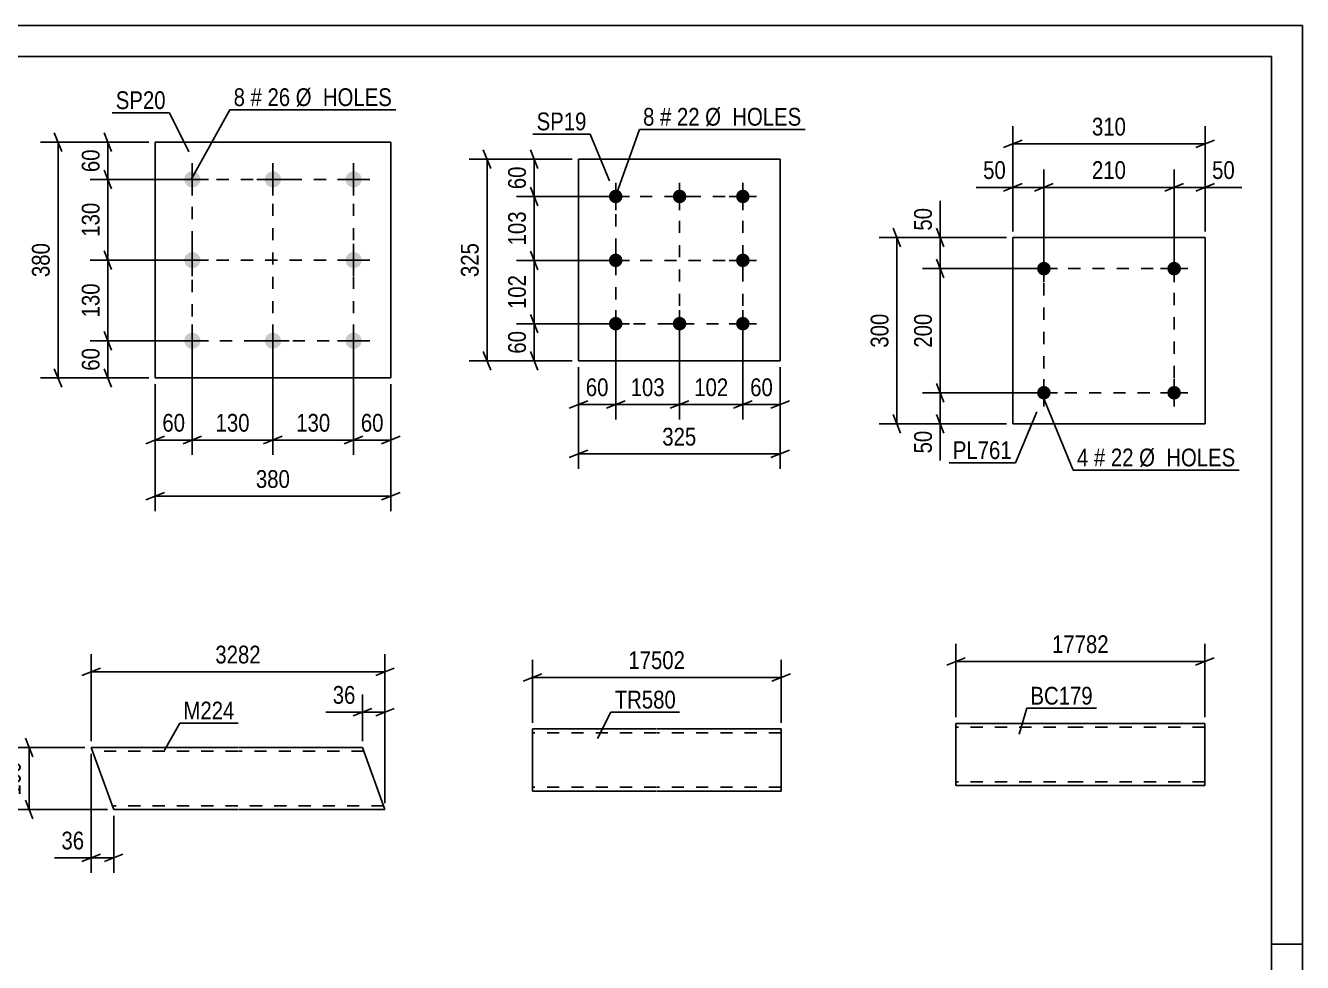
# Model space of a CAD drawing. Header units: millimetres. Extents: x 0 to 420, y 0 to 297.
# Drawn here: x 214.1 to 420, y 146 to 297 of the extents above; entities that cross this region are included whole.
import ezdxf

# ---------------------------------------------------------------- set-up
doc = ezdxf.new("R2010")
doc.units = ezdxf.units.MM
doc.linetypes.add('DXK_LINE_DOT2', pattern=[3.9198, 1.9599, -1.9599])
doc.styles.add('Arial Narrow', font='ARIALN.TTF', dxfattribs={"height": 0.2})

# ---------------------------------------------------------------- blocks, each defined once
blk = doc.blocks.new('Unknown-122572411-1115')
at = {"color": 5, "linetype": 'Continuous'}
for p, q in [((420, 297), (0, 297)), ((420, 0), (420, 297)), ((415, 292), (5, 292)), ((415, 5), (415, 292)), ((420, 149), (415, 149))]:
    blk.add_line(p, q, dxfattribs=at)
blk = doc.blocks.new('Part-122572411-1528 - 1512')
at = {"color": 2, "linetype": 'Continuous'}
for p, q in [((248.34, 180.67), (224.7, 180.67)), ((228.3, 170.76), (224.7, 180.67)), ((268.44, 180.67), (248.44, 180.67)), ((268.44, 180.67), (272.08, 170.67)), ((228.34, 170.67), (228.3, 170.76)), ((248.34, 170.67), (228.34, 170.67)), ((272.08, 170.67), (248.44, 170.67))]:
    blk.add_line(p, q, dxfattribs=at)
at = {"color": 7, "linetype": 'DXK_LINE_DOT2'}
for p, q in [((248.34, 180.07), (224.92, 180.07)), ((268.66, 180.07), (248.44, 180.07)), ((228.12, 171.27), (228.1, 171.31)), ((248.34, 171.27), (228.12, 171.27)), ((271.86, 171.27), (248.44, 171.27)), ((271.86, 171.27), (271.84, 171.31))]:
    blk.add_line(p, q, dxfattribs=at)
blk = doc.blocks.new('Part-122572411-1619 - 1603')
at = {"color": 2, "linetype": 'Continuous'}
for p, q in [((295.85, 173.74), (295.85, 183.65)), ((295.85, 183.65), (315.85, 183.65)), ((315.95, 183.65), (335.95, 183.65)), ((335.95, 183.65), (335.95, 173.65)), ((295.85, 173.74), (295.85, 173.65)), ((295.85, 173.65), (315.85, 173.65)), ((315.95, 173.65), (335.95, 173.65))]:
    blk.add_line(p, q, dxfattribs=at)
at = {"color": 7, "linetype": 'DXK_LINE_DOT2'}
for p, q in [((315.85, 183.05), (295.85, 183.05)), ((335.95, 183.05), (315.95, 183.05)), ((295.85, 174.25), (295.85, 174.29)), ((315.85, 174.25), (295.85, 174.25)), ((335.95, 174.25), (315.95, 174.25)), ((335.95, 174.25), (335.95, 174.29))]:
    blk.add_line(p, q, dxfattribs=at)
blk = doc.blocks.new('Part-122572411-1658 - 1642')
at = {"color": 2, "linetype": 'Continuous'}
for p, q in [((303.28, 275.46), (303.28, 242.96)), ((303.28, 275.46), (335.78, 275.46)), ((335.78, 275.46), (335.78, 242.96)), ((303.28, 242.96), (335.78, 242.96))]:
    blk.add_line(p, q, dxfattribs=at)
blk = doc.blocks.new('Bolt-122572411-1691 - 1642')
at = {"linetype": 'Continuous'}
for points in [[(309.28, 270.56, -1), (309.28, 268.36, -1)], [(319.58, 270.56, -1), (319.58, 268.36, -1)], [(329.78, 270.56, -1), (329.78, 268.36, -1)], [(309.28, 260.26, -1), (309.28, 258.06, -1)], [(329.78, 260.26, -1), (329.78, 258.06, -1)], [(309.28, 250.06, -1), (309.28, 247.86, -1)], [(319.58, 250.06, -1), (319.58, 247.86, -1)], [(329.78, 250.06, -1), (329.78, 247.86, -1)]]:
    blk.add_hatch(color=1, dxfattribs=at).paths.add_polyline_path(points)
at = {"color": 1, "linetype": 'Continuous'}
for p, q in [((309.28, 271.66), (309.28, 267.26)), ((319.58, 271.66), (319.58, 267.26)), ((329.78, 271.66), (329.78, 267.26)), ((307.08, 269.46), (311.48, 269.46)), ((317.38, 269.46), (321.78, 269.46)), ((327.58, 269.46), (331.98, 269.46)), ((309.28, 261.36), (309.28, 256.96)), ((329.78, 261.36), (329.78, 256.96)), ((307.08, 259.16), (311.48, 259.16)), ((327.58, 259.16), (331.98, 259.16)), ((309.28, 251.16), (309.28, 246.76)), ((319.58, 251.16), (319.58, 246.76)), ((329.78, 251.16), (329.78, 246.76)), ((307.08, 248.96), (311.48, 248.96)), ((317.38, 248.96), (321.78, 248.96)), ((327.58, 248.96), (331.98, 248.96))]:
    blk.add_line(p, q, dxfattribs=at)
blk = doc.blocks.new('Bolt-122572411-2098 - 2064')
at = {"linetype": 'Continuous'}
for points in [[(241.02, 273.51, -1), (241.02, 270.91, -1)], [(254.02, 273.51, -1), (254.02, 270.91, -1)], [(267.02, 273.51, -1), (267.02, 270.91, -1)], [(241.02, 260.51, -1), (241.02, 257.91, -1)], [(267.02, 260.51, -1), (267.02, 257.91, -1)], [(241.02, 247.51, -1), (241.02, 244.91, -1)], [(254.02, 247.51, -1), (254.02, 244.91, -1)], [(267.02, 247.51, -1), (267.02, 244.91, -1)]]:
    blk.add_hatch(color=1, dxfattribs=at).paths.add_polyline_path(points)
at = {"color": 1, "linetype": 'Continuous'}
for p, q in [((241.02, 274.81), (241.02, 269.61)), ((254.02, 274.81), (254.02, 269.61)), ((267.02, 274.81), (267.02, 269.61)), ((238.42, 272.21), (243.62, 272.21)), ((251.42, 272.21), (256.62, 272.21)), ((264.42, 272.21), (269.62, 272.21)), ((241.02, 261.81), (241.02, 256.61)), ((267.02, 261.81), (267.02, 256.61)), ((238.42, 259.21), (243.62, 259.21)), ((264.42, 259.21), (269.62, 259.21)), ((241.02, 248.81), (241.02, 243.61)), ((254.02, 248.81), (254.02, 243.61)), ((267.02, 248.81), (267.02, 243.61)), ((238.42, 246.21), (243.62, 246.21)), ((251.42, 246.21), (256.62, 246.21)), ((264.42, 246.21), (269.62, 246.21))]:
    blk.add_line(p, q, dxfattribs=at)
blk = doc.blocks.new('Part-122572411-2113 - 2064')
at = {"color": 2, "linetype": 'Continuous'}
for p, q in [((235.02, 278.21), (235.02, 240.21)), ((235.02, 278.21), (273.02, 278.21)), ((273.02, 278.21), (273.02, 240.21)), ((235.02, 240.21), (273.02, 240.21))]:
    blk.add_line(p, q, dxfattribs=at)
blk = doc.blocks.new('Bolt-122572411-2298 - 2244')
at = {"linetype": 'Continuous'}
for points in [[(379.41, 257.83, -1), (377.21, 257.83, -1)], [(400.41, 257.83, -1), (398.21, 257.83, -1)]]:
    blk.add_hatch(color=1, dxfattribs=at).paths.add_polyline_path(points)
at = {"color": 1, "linetype": 'Continuous'}
for p, q in [((378.31, 260.03), (378.31, 255.63)), ((399.31, 260.03), (399.31, 255.63)), ((376.11, 257.83), (380.51, 257.83)), ((397.11, 257.83), (401.51, 257.83))]:
    blk.add_line(p, q, dxfattribs=at)
blk = doc.blocks.new('Part-122572411-2260 - 2244')
at = {"color": 2, "linetype": 'Continuous'}
for p, q in [((373.31, 262.83), (373.31, 232.83)), ((373.31, 262.83), (404.31, 262.83)), ((404.31, 262.83), (404.31, 232.83)), ((373.31, 232.83), (404.31, 232.83))]:
    blk.add_line(p, q, dxfattribs=at)
blk = doc.blocks.new('Bolt-122572411-2293 - 2244')
at = {"linetype": 'Continuous'}
for points in [[(379.41, 237.83, -1), (377.21, 237.83, -1)], [(400.41, 237.83, -1), (398.21, 237.83, -1)]]:
    blk.add_hatch(color=1, dxfattribs=at).paths.add_polyline_path(points)
at = {"color": 1, "linetype": 'Continuous'}
for p, q in [((378.31, 240.03), (378.31, 235.63)), ((399.31, 240.03), (399.31, 235.63)), ((376.11, 237.83), (380.51, 237.83)), ((397.11, 237.83), (401.51, 237.83))]:
    blk.add_line(p, q, dxfattribs=at)
blk = doc.blocks.new('Part-122572411-2512 - 2494')
at = {"color": 2, "linetype": 'Continuous'}
for p, q in [((364.14, 174.62), (364.14, 184.53)), ((364.14, 184.53), (384.14, 184.53)), ((384.24, 184.53), (404.24, 184.53)), ((404.24, 184.53), (404.24, 174.53)), ((364.14, 174.62), (364.14, 174.53)), ((364.14, 174.53), (384.14, 174.53)), ((384.24, 174.53), (404.24, 174.53))]:
    blk.add_line(p, q, dxfattribs=at)
at = {"color": 7, "linetype": 'DXK_LINE_DOT2'}
for p, q in [((384.14, 183.93), (364.14, 183.93)), ((404.24, 183.93), (384.24, 183.93)), ((404.24, 184.44), (404.24, 184.53)), ((364.14, 175.13), (364.14, 175.18)), ((384.14, 175.13), (364.14, 175.13)), ((404.24, 175.13), (384.24, 175.13)), ((404.24, 175.13), (404.24, 175.18))]:
    blk.add_line(p, q, dxfattribs=at)
blk = doc.blocks.new('Rectangle-122572411-1778 - 1642')
at = {"color": 1, "linetype": 'DXK_LINE_DOT2'}
blk.add_lwpolyline([(309.28, 269.46), (329.78, 269.46), (329.78, 248.96), (309.28, 248.96), (309.28, 269.46)], close=True, dxfattribs=at)
blk = doc.blocks.new('Rectangle-122572411-2200 - 2064')
at = {"color": 1, "linetype": 'DXK_LINE_DOT2'}
blk.add_lwpolyline([(241.02, 272.21), (267.02, 272.21), (267.02, 246.21), (241.02, 246.21), (241.02, 272.21)], close=True, dxfattribs=at)
blk = doc.blocks.new('Rectangle-122572411-2407 - 2244')
at = {"color": 1, "linetype": 'DXK_LINE_DOT2'}
blk.add_lwpolyline([(378.31, 257.83), (399.31, 257.83), (399.31, 237.83), (378.31, 237.83), (378.31, 257.83)], close=True, dxfattribs=at)
blk = doc.blocks.new('Line-122572411-1771 - 1642')
at = {"color": 1, "linetype": 'DXK_LINE_DOT2'}
blk.add_line((319.58, 269.46), (319.58, 248.96), dxfattribs=at)
blk = doc.blocks.new('Line-122572411-2193 - 2064')
at = {"color": 1, "linetype": 'DXK_LINE_DOT2'}
blk.add_line((254.02, 272.21), (254.02, 246.21), dxfattribs=at)
blk = doc.blocks.new('Line-122572411-1764 - 1642')
at = {"color": 1, "linetype": 'DXK_LINE_DOT2'}
blk.add_line((309.28, 259.16), (329.78, 259.16), dxfattribs=at)
blk = doc.blocks.new('Line-122572411-2186 - 2064')
at = {"color": 1, "linetype": 'DXK_LINE_DOT2'}
blk.add_line((241.02, 259.21), (267.02, 259.21), dxfattribs=at)
blk = doc.blocks.new('StraightDimension-122572411-1582 - 1512')
at = {"color": 7, "linetype": 'Continuous'}
for p, q in [((224.7, 179.67), (224.7, 160.49)), ((228.34, 169.67), (228.34, 160.49)), ((223.2, 162.29), (226.2, 163.49)), ((224.7, 162.89), (228.34, 162.89)), ((229.84, 163.49), (226.84, 162.29))]:
    blk.add_line(p, q, dxfattribs=at)
at = {"color": 0}
blk.add_wipeout([(224.17, 163.64), (224.17, 167.84), (219.32, 167.84), (219.32, 163.64)], dxfattribs=at)
at = {"color": 7, "linetype": 'Continuous'}
blk.add_line((224.7, 162.89), (218.79, 162.89), dxfattribs=at)
blk.add_line((224.7, 162.89), (218.79, 162.89), dxfattribs=at)
at = {"color": 3, "style": 'Arial Narrow'}
blk.add_text('36', height=2.863, dxfattribs=at).set_placement((219.92, 164.24))
blk = doc.blocks.new('StraightDimension-122572411-1542 - 1512')
at = {"color": 7, "linetype": 'Continuous'}
for p, q in [((214.1, 182.17), (215.3, 179.17)), ((223.7, 180.67), (211.85, 180.67)), ((214.7, 170.67), (214.7, 180.67)), ((215.3, 169.17), (214.1, 172.17)), ((227.34, 170.67), (211.85, 170.67))]:
    blk.add_line(p, q, dxfattribs=at)
at = {"color": 0}
blk.add_wipeout([(213.95, 179.01), (209.75, 179.01), (209.75, 172.32), (213.95, 172.32)], dxfattribs=at)
at = {"color": 3, "style": 'Arial Narrow'}
blk.add_text('100', height=2.863, rotation=90.0002, dxfattribs=at).set_placement((213.35, 172.92))
blk = doc.blocks.new('StraightDimension-122572411-1531 - 1512')
at = {"color": 7, "linetype": 'Continuous'}
for p, q in [((224.7, 181.67), (224.7, 195.71)), ((272.08, 171.67), (272.08, 195.71)), ((226.2, 193.46), (223.2, 192.26)), ((224.7, 192.86), (272.08, 192.86)), ((270.58, 192.26), (273.58, 193.46))]:
    blk.add_line(p, q, dxfattribs=at)
at = {"color": 0}
blk.add_wipeout([(252.64, 193.61), (252.64, 197.81), (244.13, 197.81), (244.13, 193.61)], dxfattribs=at)
at = {"color": 3, "style": 'Arial Narrow'}
blk.add_text('3282', height=2.863, dxfattribs=at).set_placement((244.73, 194.21))
blk = doc.blocks.new('StraightDimension-122572411-1564 - 1512')
at = {"color": 7, "linetype": 'Continuous'}
for p, q in [((268.44, 181.67), (268.44, 189.21)), ((272.08, 171.67), (272.08, 189.21)), ((266.94, 185.76), (269.94, 186.96)), ((268.44, 186.36), (272.08, 186.36)), ((273.58, 186.96), (270.58, 185.76))]:
    blk.add_line(p, q, dxfattribs=at)
at = {"color": 0}
blk.add_wipeout([(267.91, 187.11), (267.91, 191.31), (263.06, 191.31), (263.06, 187.11)], dxfattribs=at)
at = {"color": 7, "linetype": 'Continuous'}
blk.add_line((268.44, 186.36), (262.53, 186.36), dxfattribs=at)
blk.add_line((268.44, 186.36), (262.53, 186.36), dxfattribs=at)
at = {"color": 3, "style": 'Arial Narrow'}
blk.add_text('36', height=2.863, dxfattribs=at).set_placement((263.66, 187.71))
blk = doc.blocks.new('StraightDimension-122572411-1628 - 1603')
at = {"color": 7, "linetype": 'Continuous'}
for p, q in [((295.85, 184.65), (295.85, 194.81)), ((335.95, 184.65), (335.95, 194.81)), ((297.35, 192.56), (294.35, 191.36)), ((295.85, 191.96), (335.95, 191.96)), ((334.45, 191.36), (337.45, 192.56))]:
    blk.add_line(p, q, dxfattribs=at)
at = {"color": 0}
blk.add_wipeout([(321.07, 192.71), (321.07, 196.91), (310.72, 196.91), (310.72, 192.71)], dxfattribs=at)
at = {"color": 3, "style": 'Arial Narrow'}
blk.add_text('17502', height=2.863, dxfattribs=at).set_placement((311.32, 193.31))
blk = doc.blocks.new('StraightDimension-122572411-1718 - 1642')
at = {"color": 7, "linetype": 'Continuous'}
for p, q in [((289.13, 273.96), (287.93, 276.96)), ((302.28, 275.46), (285.68, 275.46)), ((288.53, 242.96), (288.53, 275.46)), ((302.28, 242.96), (285.68, 242.96)), ((287.93, 244.46), (289.13, 241.46))]:
    blk.add_line(p, q, dxfattribs=at)
at = {"color": 0}
blk.add_wipeout([(287.78, 262.55), (283.58, 262.55), (283.58, 255.87), (287.78, 255.87)], dxfattribs=at)
at = {"color": 3, "style": 'Arial Narrow'}
blk.add_text('325', height=2.863, rotation=90.0002, dxfattribs=at).set_placement((287.18, 256.47))
blk = doc.blocks.new('StraightDimension-122572411-1693 - 1642')
at = {"color": 7, "linetype": 'Continuous'}
for p, q in [((295.55, 276.96), (296.75, 273.96)), ((302.28, 275.46), (293.3, 275.46)), ((296.15, 269.46), (296.15, 275.46)), ((296.75, 267.96), (295.55, 270.96)), ((308.28, 269.46), (293.3, 269.46))]:
    blk.add_line(p, q, dxfattribs=at)
at = {"color": 0}
blk.add_wipeout([(295.4, 274.89), (291.2, 274.89), (291.2, 270.03), (295.4, 270.03)], dxfattribs=at)
at = {"color": 3, "style": 'Arial Narrow'}
blk.add_text('60', height=2.863, rotation=90.0002, dxfattribs=at).set_placement((294.8, 270.63))
blk = doc.blocks.new('StraightDimension-122572411-1703 - 1642')
at = {"color": 7, "linetype": 'Continuous'}
for p, q in [((295.55, 250.46), (296.75, 247.46)), ((308.28, 248.96), (293.3, 248.96)), ((296.15, 242.96), (296.15, 248.96)), ((302.28, 242.96), (293.3, 242.96)), ((296.75, 241.46), (295.55, 244.46))]:
    blk.add_line(p, q, dxfattribs=at)
at = {"color": 0}
blk.add_wipeout([(295.4, 248.39), (291.2, 248.39), (291.2, 243.53), (295.4, 243.53)], dxfattribs=at)
at = {"color": 3, "style": 'Arial Narrow'}
blk.add_text('60', height=2.863, rotation=90.0002, dxfattribs=at).set_placement((294.8, 244.13))
blk = doc.blocks.new('StraightDimension-122572411-1731 - 1642')
at = {"color": 7, "linetype": 'Continuous'}
for p, q in [((329.78, 247.96), (329.78, 233.53)), ((335.78, 241.96), (335.78, 233.53)), ((328.28, 235.33), (331.28, 236.53)), ((329.78, 235.93), (335.78, 235.93)), ((337.28, 236.53), (334.28, 235.33))]:
    blk.add_line(p, q, dxfattribs=at)
at = {"color": 0}
blk.add_wipeout([(335.21, 236.68), (335.21, 240.88), (330.36, 240.88), (330.36, 236.68)], dxfattribs=at)
at = {"color": 3, "style": 'Arial Narrow'}
blk.add_text('60', height=2.863, dxfattribs=at).set_placement((330.96, 237.28))
blk = doc.blocks.new('StraightDimension-122572411-1741 - 1642')
at = {"color": 7, "linetype": 'Continuous'}
for p, q in [((309.28, 247.96), (309.28, 233.53)), ((303.28, 241.96), (303.28, 233.53)), ((301.78, 235.33), (304.78, 236.53)), ((303.28, 235.93), (309.28, 235.93)), ((310.78, 236.53), (307.78, 235.33))]:
    blk.add_line(p, q, dxfattribs=at)
at = {"color": 0}
blk.add_wipeout([(308.71, 236.68), (308.71, 240.88), (303.86, 240.88), (303.86, 236.68)], dxfattribs=at)
at = {"color": 3, "style": 'Arial Narrow'}
blk.add_text('60', height=2.863, dxfattribs=at).set_placement((304.46, 237.28))
blk = doc.blocks.new('StraightDimension-122572411-1754 - 1642')
at = {"color": 7, "linetype": 'Continuous'}
for p, q in [((303.28, 241.96), (303.28, 225.57)), ((335.78, 241.96), (335.78, 225.57)), ((304.78, 228.57), (301.78, 227.37)), ((334.28, 227.37), (337.28, 228.57)), ((303.28, 227.97), (335.78, 227.97))]:
    blk.add_line(p, q, dxfattribs=at)
at = {"color": 0}
blk.add_wipeout([(322.88, 228.72), (322.88, 232.92), (316.19, 232.92), (316.19, 228.72)], dxfattribs=at)
at = {"color": 3, "style": 'Arial Narrow'}
blk.add_text('325', height=2.863, dxfattribs=at).set_placement((316.79, 229.32))
blk = doc.blocks.new('StraightDimension-122572411-3417 - 1642')
at = {"color": 7, "linetype": 'Continuous'}
for p, q in [((295.55, 260.66), (296.75, 257.66)), ((308.28, 259.16), (293.3, 259.16)), ((296.15, 248.96), (296.15, 259.16)), ((296.75, 247.46), (295.55, 250.46)), ((308.28, 248.96), (293.3, 248.96))]:
    blk.add_line(p, q, dxfattribs=at)
at = {"color": 0}
blk.add_wipeout([(295.4, 257.4), (291.2, 257.4), (291.2, 250.72), (295.4, 250.72)], dxfattribs=at)
at = {"color": 3, "style": 'Arial Narrow'}
blk.add_text('102', height=2.863, rotation=90.0002, dxfattribs=at).set_placement((294.8, 251.32))
blk = doc.blocks.new('StraightDimension-122572411-3419 - 1642')
at = {"color": 7, "linetype": 'Continuous'}
for p, q in [((295.55, 270.96), (296.75, 267.96)), ((308.28, 269.46), (293.3, 269.46)), ((296.15, 259.16), (296.15, 269.46)), ((296.75, 257.66), (295.55, 260.66)), ((308.28, 259.16), (293.3, 259.16))]:
    blk.add_line(p, q, dxfattribs=at)
at = {"color": 0}
blk.add_wipeout([(295.4, 267.65), (291.2, 267.65), (291.2, 260.97), (295.4, 260.97)], dxfattribs=at)
at = {"color": 3, "style": 'Arial Narrow'}
blk.add_text('103', height=2.863, rotation=90.0002, dxfattribs=at).set_placement((294.8, 261.57))
blk = doc.blocks.new('StraightDimension-122572411-3439 - 1642')
at = {"color": 7, "linetype": 'Continuous'}
for p, q in [((309.28, 247.96), (309.28, 233.53)), ((319.58, 247.96), (319.58, 233.53)), ((307.78, 235.33), (310.78, 236.53)), ((309.28, 235.93), (319.58, 235.93)), ((321.08, 236.53), (318.08, 235.33))]:
    blk.add_line(p, q, dxfattribs=at)
at = {"color": 0}
blk.add_wipeout([(317.78, 236.68), (317.78, 240.88), (311.09, 240.88), (311.09, 236.68)], dxfattribs=at)
at = {"color": 3, "style": 'Arial Narrow'}
blk.add_text('103', height=2.863, dxfattribs=at).set_placement((311.69, 237.28))
blk = doc.blocks.new('StraightDimension-122572411-3441 - 1642')
at = {"color": 7, "linetype": 'Continuous'}
for p, q in [((319.58, 247.96), (319.58, 233.53)), ((329.78, 247.96), (329.78, 233.53)), ((318.08, 235.33), (321.08, 236.53)), ((319.58, 235.93), (329.78, 235.93)), ((331.28, 236.53), (328.28, 235.33))]:
    blk.add_line(p, q, dxfattribs=at)
at = {"color": 0}
blk.add_wipeout([(328.03, 236.68), (328.03, 240.88), (321.34, 240.88), (321.34, 236.68)], dxfattribs=at)
at = {"color": 3, "style": 'Arial Narrow'}
blk.add_text('102', height=2.863, dxfattribs=at).set_placement((321.94, 237.28))
blk = doc.blocks.new('StraightDimension-122572411-4118 - 2064')
at = {"color": 7, "linetype": 'Continuous'}
for p, q in [((241.02, 245.21), (241.02, 227.81)), ((254.02, 245.21), (254.02, 227.81)), ((242.52, 230.81), (239.52, 229.61)), ((252.52, 229.61), (255.52, 230.81)), ((241.02, 230.21), (254.02, 230.21))]:
    blk.add_line(p, q, dxfattribs=at)
at = {"color": 0}
blk.add_wipeout([(250.86, 230.96), (250.86, 235.16), (244.17, 235.16), (244.17, 230.96)], dxfattribs=at)
at = {"color": 3, "style": 'Arial Narrow'}
blk.add_text('130', height=2.863, dxfattribs=at).set_placement((244.77, 231.56))
blk = doc.blocks.new('StraightDimension-122572411-4098 - 2064')
at = {"color": 7, "linetype": 'Continuous'}
for p, q in [((240.02, 272.21), (224.56, 272.21)), ((228.01, 270.71), (226.81, 273.71)), ((227.41, 259.21), (227.41, 272.21)), ((226.81, 260.71), (228.01, 257.71)), ((240.02, 259.21), (224.56, 259.21))]:
    blk.add_line(p, q, dxfattribs=at)
at = {"color": 0}
blk.add_wipeout([(226.66, 269.05), (222.46, 269.05), (222.46, 262.37), (226.66, 262.37)], dxfattribs=at)
at = {"color": 3, "style": 'Arial Narrow'}
blk.add_text('130', height=2.863, rotation=90.0002, dxfattribs=at).set_placement((226.06, 262.97))
blk = doc.blocks.new('StraightDimension-122572411-2129 - 2064')
at = {"color": 7, "linetype": 'Continuous'}
for p, q in [((234.02, 278.21), (224.56, 278.21)), ((226.81, 279.71), (228.01, 276.71)), ((227.41, 272.21), (227.41, 278.21)), ((240.02, 272.21), (224.56, 272.21)), ((228.01, 270.71), (226.81, 273.71))]:
    blk.add_line(p, q, dxfattribs=at)
at = {"color": 0}
blk.add_wipeout([(226.66, 277.64), (222.46, 277.64), (222.46, 272.78), (226.66, 272.78)], dxfattribs=at)
at = {"color": 3, "style": 'Arial Narrow'}
blk.add_text('60', height=2.863, rotation=90.0002, dxfattribs=at).set_placement((226.06, 273.38))
blk = doc.blocks.new('StraightDimension-122572411-2115 - 2064')
at = {"color": 7, "linetype": 'Continuous'}
for p, q in [((226.81, 247.71), (228.01, 244.71)), ((240.02, 246.21), (224.56, 246.21)), ((227.41, 240.21), (227.41, 246.21)), ((228.01, 238.71), (226.81, 241.71)), ((234.02, 240.21), (224.56, 240.21))]:
    blk.add_line(p, q, dxfattribs=at)
at = {"color": 0}
blk.add_wipeout([(226.66, 245.64), (222.46, 245.64), (222.46, 240.78), (226.66, 240.78)], dxfattribs=at)
at = {"color": 3, "style": 'Arial Narrow'}
blk.add_text('60', height=2.863, rotation=90.0002, dxfattribs=at).set_placement((226.06, 241.38))
blk = doc.blocks.new('StraightDimension-122572411-2140 - 2064')
at = {"color": 7, "linetype": 'Continuous'}
for p, q in [((234.02, 278.21), (216.52, 278.21)), ((219.97, 276.71), (218.77, 279.71)), ((219.37, 240.21), (219.37, 278.21)), ((218.77, 241.71), (219.97, 238.71)), ((234.02, 240.21), (216.52, 240.21))]:
    blk.add_line(p, q, dxfattribs=at)
at = {"color": 0}
blk.add_wipeout([(218.62, 262.55), (214.42, 262.55), (214.42, 255.87), (218.62, 255.87)], dxfattribs=at)
at = {"color": 3, "style": 'Arial Narrow'}
blk.add_text('380', height=2.863, rotation=90.0002, dxfattribs=at).set_placement((218.02, 256.47))
blk = doc.blocks.new('StraightDimension-122572411-2151 - 2064')
at = {"color": 7, "linetype": 'Continuous'}
for p, q in [((267.02, 245.21), (267.02, 227.81)), ((273.02, 239.21), (273.02, 227.81)), ((265.52, 229.61), (268.52, 230.81)), ((274.52, 230.81), (271.52, 229.61)), ((267.02, 230.21), (273.02, 230.21))]:
    blk.add_line(p, q, dxfattribs=at)
at = {"color": 0}
blk.add_wipeout([(272.44, 230.96), (272.44, 235.16), (267.59, 235.16), (267.59, 230.96)], dxfattribs=at)
at = {"color": 3, "style": 'Arial Narrow'}
blk.add_text('60', height=2.863, dxfattribs=at).set_placement((268.19, 231.56))
blk = doc.blocks.new('StraightDimension-122572411-2165 - 2064')
at = {"color": 7, "linetype": 'Continuous'}
for p, q in [((241.02, 245.21), (241.02, 227.81)), ((235.02, 239.21), (235.02, 227.81)), ((233.52, 229.61), (236.52, 230.81)), ((242.52, 230.81), (239.52, 229.61)), ((235.02, 230.21), (241.02, 230.21))]:
    blk.add_line(p, q, dxfattribs=at)
at = {"color": 0}
blk.add_wipeout([(240.44, 230.96), (240.44, 235.16), (235.59, 235.16), (235.59, 230.96)], dxfattribs=at)
at = {"color": 3, "style": 'Arial Narrow'}
blk.add_text('60', height=2.863, dxfattribs=at).set_placement((236.19, 231.56))
blk = doc.blocks.new('StraightDimension-122572411-2176 - 2064')
at = {"color": 7, "linetype": 'Continuous'}
for p, q in [((235.02, 239.21), (235.02, 218.75)), ((273.02, 239.21), (273.02, 218.75)), ((236.52, 221.75), (233.52, 220.55)), ((235.02, 221.15), (273.02, 221.15)), ((271.52, 220.55), (274.52, 221.75))]:
    blk.add_line(p, q, dxfattribs=at)
at = {"color": 0}
blk.add_wipeout([(257.36, 221.9), (257.36, 226.1), (250.67, 226.1), (250.67, 221.9)], dxfattribs=at)
at = {"color": 3, "style": 'Arial Narrow'}
blk.add_text('380', height=2.863, dxfattribs=at).set_placement((251.27, 222.5))
blk = doc.blocks.new('StraightDimension-122572411-4096 - 2064')
at = {"color": 7, "linetype": 'Continuous'}
for p, q in [((228.01, 257.71), (226.81, 260.71)), ((240.02, 259.21), (224.56, 259.21)), ((227.41, 246.21), (227.41, 259.21)), ((226.81, 247.71), (228.01, 244.71)), ((240.02, 246.21), (224.56, 246.21))]:
    blk.add_line(p, q, dxfattribs=at)
at = {"color": 0}
blk.add_wipeout([(226.66, 256.05), (222.46, 256.05), (222.46, 249.37), (226.66, 249.37)], dxfattribs=at)
at = {"color": 3, "style": 'Arial Narrow'}
blk.add_text('130', height=2.863, rotation=90.0002, dxfattribs=at).set_placement((226.06, 249.97))
blk = doc.blocks.new('StraightDimension-122572411-4120 - 2064')
at = {"color": 7, "linetype": 'Continuous'}
for p, q in [((254.02, 245.21), (254.02, 227.81)), ((267.02, 245.21), (267.02, 227.81)), ((255.52, 230.81), (252.52, 229.61)), ((265.52, 229.61), (268.52, 230.81)), ((254.02, 230.21), (267.02, 230.21))]:
    blk.add_line(p, q, dxfattribs=at)
at = {"color": 0}
blk.add_wipeout([(263.86, 230.96), (263.86, 235.16), (257.17, 235.16), (257.17, 230.96)], dxfattribs=at)
at = {"color": 3, "style": 'Arial Narrow'}
blk.add_text('130', height=2.863, dxfattribs=at).set_placement((257.77, 231.56))
blk = doc.blocks.new('StraightDimension-122572411-2313 - 2244')
at = {"color": 7, "linetype": 'Continuous'}
for p, q in [((377.31, 257.83), (358.75, 257.83)), ((362.2, 256.33), (361, 259.33)), ((361.6, 237.83), (361.6, 257.83)), ((361, 239.33), (362.2, 236.33)), ((377.31, 237.83), (358.75, 237.83))]:
    blk.add_line(p, q, dxfattribs=at)
at = {"color": 0}
blk.add_wipeout([(360.85, 251.17), (356.65, 251.17), (356.65, 244.49), (360.85, 244.49)], dxfattribs=at)
at = {"color": 3, "style": 'Arial Narrow'}
blk.add_text('200', height=2.863, rotation=90.0002, dxfattribs=at).set_placement((360.25, 245.09))
blk = doc.blocks.new('StraightDimension-122572411-2329 - 2244')
at = {"color": 7, "linetype": 'Continuous'}
for p, q in [((361, 239.33), (362.2, 236.33)), ((377.31, 237.83), (358.75, 237.83)), ((361.6, 232.83), (361.6, 237.83)), ((372.31, 232.83), (358.75, 232.83)), ((362.2, 231.33), (361, 234.33))]:
    blk.add_line(p, q, dxfattribs=at)
at = {"color": 0}
blk.add_wipeout([(360.85, 232.3), (356.65, 232.3), (356.65, 227.45), (360.85, 227.45)], dxfattribs=at)
at = {"color": 7, "linetype": 'Continuous'}
blk.add_line((361.6, 232.83), (361.6, 226.92), dxfattribs=at)
blk.add_line((361.6, 232.83), (361.6, 226.92), dxfattribs=at)
at = {"color": 3, "style": 'Arial Narrow'}
blk.add_text('50', height=2.863, rotation=90.0002, dxfattribs=at).set_placement((360.25, 228.05))
blk = doc.blocks.new('StraightDimension-122572411-2343 - 2244')
at = {"color": 7, "linetype": 'Continuous'}
for p, q in [((355.2, 261.33), (354, 264.33)), ((372.31, 262.83), (351.75, 262.83)), ((354.6, 232.83), (354.6, 262.83)), ((372.31, 232.83), (351.75, 232.83)), ((354, 234.33), (355.2, 231.33))]:
    blk.add_line(p, q, dxfattribs=at)
at = {"color": 0}
blk.add_wipeout([(353.85, 251.17), (349.65, 251.17), (349.65, 244.49), (353.85, 244.49)], dxfattribs=at)
at = {"color": 3, "style": 'Arial Narrow'}
blk.add_text('300', height=2.863, rotation=90.0002, dxfattribs=at).set_placement((353.25, 245.09))
blk = doc.blocks.new('StraightDimension-122572411-2300 - 2244')
at = {"color": 7, "linetype": 'Continuous'}
for p, q in [((361, 264.33), (362.2, 261.33)), ((372.31, 262.83), (358.75, 262.83)), ((361.6, 257.83), (361.6, 262.83)), ((377.31, 257.83), (358.75, 257.83)), ((362.2, 256.33), (361, 259.33))]:
    blk.add_line(p, q, dxfattribs=at)
at = {"color": 0}
blk.add_wipeout([(360.85, 268.21), (356.65, 268.21), (356.65, 263.35), (360.85, 263.35)], dxfattribs=at)
at = {"color": 7, "linetype": 'Continuous'}
blk.add_line((361.6, 262.83), (361.6, 268.73), dxfattribs=at)
blk.add_line((361.6, 262.83), (361.6, 268.73), dxfattribs=at)
at = {"color": 3, "style": 'Arial Narrow'}
blk.add_text('50', height=2.863, rotation=90.0002, dxfattribs=at).set_placement((360.25, 263.95))
blk = doc.blocks.new('StraightDimension-122572411-2354 - 2244')
at = {"color": 7, "linetype": 'Continuous'}
for p, q in [((373.31, 263.83), (373.31, 273.78)), ((378.31, 258.83), (378.31, 273.78)), ((371.81, 270.33), (374.81, 271.53)), ((373.31, 270.93), (378.31, 270.93)), ((379.81, 271.53), (376.81, 270.33))]:
    blk.add_line(p, q, dxfattribs=at)
at = {"color": 0}
blk.add_wipeout([(372.78, 271.68), (372.78, 275.88), (367.92, 275.88), (367.92, 271.68)], dxfattribs=at)
at = {"color": 7, "linetype": 'Continuous'}
blk.add_line((373.31, 270.93), (367.4, 270.93), dxfattribs=at)
blk.add_line((373.31, 270.93), (367.4, 270.93), dxfattribs=at)
at = {"color": 3, "style": 'Arial Narrow'}
blk.add_text('50', height=2.863, dxfattribs=at).set_placement((368.52, 272.28))
blk = doc.blocks.new('StraightDimension-122572411-2367 - 2244')
at = {"color": 7, "linetype": 'Continuous'}
for p, q in [((378.31, 258.83), (378.31, 273.78)), ((399.31, 258.83), (399.31, 273.78)), ((379.81, 271.53), (376.81, 270.33)), ((378.31, 270.93), (399.31, 270.93)), ((397.81, 270.33), (400.81, 271.53))]:
    blk.add_line(p, q, dxfattribs=at)
at = {"color": 0}
blk.add_wipeout([(392.15, 271.68), (392.15, 275.88), (385.46, 275.88), (385.46, 271.68)], dxfattribs=at)
at = {"color": 3, "style": 'Arial Narrow'}
blk.add_text('210', height=2.863, dxfattribs=at).set_placement((386.06, 272.28))
blk = doc.blocks.new('StraightDimension-122572411-2383 - 2244')
at = {"color": 7, "linetype": 'Continuous'}
for p, q in [((399.31, 258.83), (399.31, 273.78)), ((404.31, 263.83), (404.31, 273.78)), ((397.81, 270.33), (400.81, 271.53)), ((399.31, 270.93), (404.31, 270.93)), ((405.81, 271.53), (402.81, 270.33))]:
    blk.add_line(p, q, dxfattribs=at)
at = {"color": 0}
blk.add_wipeout([(409.69, 271.68), (409.69, 275.88), (404.83, 275.88), (404.83, 271.68)], dxfattribs=at)
at = {"color": 7, "linetype": 'Continuous'}
blk.add_line((404.31, 270.93), (410.21, 270.93), dxfattribs=at)
blk.add_line((404.31, 270.93), (410.21, 270.93), dxfattribs=at)
at = {"color": 3, "style": 'Arial Narrow'}
blk.add_text('50', height=2.863, dxfattribs=at).set_placement((405.43, 272.28))
blk = doc.blocks.new('StraightDimension-122572411-2397 - 2244')
at = {"color": 7, "linetype": 'Continuous'}
for p, q in [((373.31, 263.83), (373.31, 280.78)), ((404.31, 263.83), (404.31, 280.78)), ((374.81, 278.53), (371.81, 277.33)), ((373.31, 277.93), (404.31, 277.93)), ((402.81, 277.33), (405.81, 278.53))]:
    blk.add_line(p, q, dxfattribs=at)
at = {"color": 0}
blk.add_wipeout([(392.15, 278.68), (392.15, 282.88), (385.46, 282.88), (385.46, 278.68)], dxfattribs=at)
at = {"color": 3, "style": 'Arial Narrow'}
blk.add_text('310', height=2.863, dxfattribs=at).set_placement((386.06, 279.28))
blk = doc.blocks.new('StraightDimension-122572411-2515 - 2494')
at = {"color": 7, "linetype": 'Continuous'}
for p, q in [((364.14, 185.53), (364.14, 197.38)), ((404.24, 185.53), (404.24, 197.38)), ((365.64, 195.13), (362.64, 193.93)), ((364.14, 194.53), (404.24, 194.53)), ((402.74, 193.93), (405.74, 195.13))]:
    blk.add_line(p, q, dxfattribs=at)
at = {"color": 0}
blk.add_wipeout([(389.36, 195.28), (389.36, 199.48), (379.02, 199.48), (379.02, 195.28)], dxfattribs=at)
at = {"color": 3, "style": 'Arial Narrow'}
blk.add_text('17782', height=2.863, dxfattribs=at).set_placement((379.62, 195.88))
blk = doc.blocks.new('Mark-122572411-1524 - 1512')
at = {"color": 0}
blk.add_wipeout([(247.81, 185.19), (247.81, 188.19), (239.59, 188.19), (239.59, 185.19)], dxfattribs=at)
blk.add_wipeout([(247.81, 185.19), (247.81, 188.19), (239.59, 188.19), (239.59, 185.19)], dxfattribs=at)
at = {"color": 30, "linetype": 'Continuous'}
for p, q in [((236.54, 180.26), (238.99, 184.59)), ((238.99, 184.59), (248.41, 184.59))]:
    blk.add_line(p, q, dxfattribs=at)
at = {"color": 3, "style": 'Arial Narrow'}
blk.add_text('M224', height=2.863, dxfattribs=at).set_placement((239.59, 185.19))
blk = doc.blocks.new('Mark-122572411-1615 - 1603')
at = {"color": 0}
blk.add_wipeout([(318.99, 186.95), (318.99, 189.95), (309.12, 189.95), (309.12, 186.95)], dxfattribs=at)
blk.add_wipeout([(318.99, 186.95), (318.99, 189.95), (309.12, 189.95), (309.12, 186.95)], dxfattribs=at)
at = {"color": 30, "linetype": 'Continuous'}
for p, q in [((306.37, 182.1), (308.52, 186.35)), ((308.52, 186.35), (319.59, 186.35))]:
    blk.add_line(p, q, dxfattribs=at)
at = {"color": 3, "style": 'Arial Narrow'}
blk.add_text('TR580', height=2.863, dxfattribs=at).set_placement((309.12, 186.95))
blk = doc.blocks.new('Mark-122572411-1654 - 1642')
at = {"color": 0}
blk.add_wipeout([(304.57, 280.12), (304.57, 283.12), (296.53, 283.12), (296.53, 280.12)], dxfattribs=at)
blk.add_wipeout([(304.57, 280.12), (304.57, 283.12), (296.53, 283.12), (296.53, 280.12)], dxfattribs=at)
at = {"color": 30, "linetype": 'Continuous'}
for p in [(295.93, 279.52), (308.28, 272)]:
    blk.add_line(p, (305.17, 279.52), dxfattribs=at)
at = {"color": 3, "style": 'Arial Narrow'}
blk.add_text('SP19', height=2.863, dxfattribs=at).set_placement((296.53, 280.12))
blk = doc.blocks.new('Mark-122572411-1687 - 1642')
at = {"color": 0}
blk.add_wipeout([(315.52, 280.87), (315.52, 283.87), (313.69, 283.87), (313.69, 280.87)], dxfattribs=at)
blk.add_wipeout([(315.52, 280.87), (315.52, 283.87), (313.69, 283.87), (313.69, 280.87)], dxfattribs=at)
at = {"color": 7, "linetype": 'Continuous'}
blk.add_line((309.18, 269.28), (313.09, 280.27), dxfattribs=at)
at = {"color": 3, "style": 'Arial Narrow'}
blk.add_text('8', height=2.86, dxfattribs=at).set_placement((313.69, 280.87))
at = {"color": 0}
blk.add_wipeout([(318.25, 280.87), (318.25, 283.87), (316.42, 283.87), (316.42, 280.87)], dxfattribs=at)
blk.add_wipeout([(318.25, 280.87), (318.25, 283.87), (316.42, 283.87), (316.42, 280.87)], dxfattribs=at)
blk.add_wipeout([(322.8, 280.87), (322.8, 283.87), (319.15, 283.87), (319.15, 280.87)], dxfattribs=at)
blk.add_wipeout([(322.8, 280.87), (322.8, 283.87), (319.15, 283.87), (319.15, 280.87)], dxfattribs=at)
at = {"color": 3, "style": 'Arial Narrow'}
for s, height, p in [('#', 2.86, (316.42, 280.87)), ('22', 2.863, (319.15, 280.87))]:
    blk.add_text(s, height=height, dxfattribs=at).set_placement(p)
at = {"color": 0}
blk.add_wipeout([(339.23, 280.87), (339.23, 283.87), (323.7, 283.87), (323.7, 280.87)], dxfattribs=at)
blk.add_wipeout([(339.23, 280.87), (339.23, 283.87), (323.7, 283.87), (323.7, 280.87)], dxfattribs=at)
at = {"color": 7, "linetype": 'Continuous'}
blk.add_line((313.09, 280.27), (339.83, 280.27), dxfattribs=at)
at = {"color": 3, "style": 'Arial Narrow'}
blk.add_text('Ø  HOLES', height=2.863, dxfattribs=at).set_placement((323.7, 280.87))
blk = doc.blocks.new('Mark-122572411-2094 - 2064')
at = {"color": 0}
blk.add_wipeout([(249.51, 284.03), (249.51, 287.03), (247.68, 287.03), (247.68, 284.03)], dxfattribs=at)
blk.add_wipeout([(249.51, 284.03), (249.51, 287.03), (247.68, 287.03), (247.68, 284.03)], dxfattribs=at)
at = {"color": 7, "linetype": 'Continuous'}
blk.add_line((240.81, 272.19), (247.08, 283.43), dxfattribs=at)
at = {"color": 3, "style": 'Arial Narrow'}
blk.add_text('8', height=2.86, dxfattribs=at).set_placement((247.68, 284.03))
at = {"color": 0}
blk.add_wipeout([(252.24, 284.03), (252.24, 287.03), (250.41, 287.03), (250.41, 284.03)], dxfattribs=at)
blk.add_wipeout([(252.24, 284.03), (252.24, 287.03), (250.41, 287.03), (250.41, 284.03)], dxfattribs=at)
blk.add_wipeout([(256.79, 284.03), (256.79, 287.03), (253.14, 287.03), (253.14, 284.03)], dxfattribs=at)
blk.add_wipeout([(256.79, 284.03), (256.79, 287.03), (253.14, 287.03), (253.14, 284.03)], dxfattribs=at)
at = {"color": 3, "style": 'Arial Narrow'}
for s, height, p in [('#', 2.86, (250.41, 284.03)), ('26', 2.863, (253.14, 284.03))]:
    blk.add_text(s, height=height, dxfattribs=at).set_placement(p)
at = {"color": 0}
blk.add_wipeout([(273.22, 284.03), (273.22, 287.03), (257.69, 287.03), (257.69, 284.03)], dxfattribs=at)
blk.add_wipeout([(273.22, 284.03), (273.22, 287.03), (257.69, 287.03), (257.69, 284.03)], dxfattribs=at)
at = {"color": 7, "linetype": 'Continuous'}
blk.add_line((247.08, 283.43), (273.82, 283.43), dxfattribs=at)
at = {"color": 3, "style": 'Arial Narrow'}
blk.add_text('Ø  HOLES', height=2.863, dxfattribs=at).set_placement((257.69, 284.03))
blk = doc.blocks.new('Mark-122572411-2109 - 2064')
at = {"color": 0}
blk.add_wipeout([(236.72, 283.54), (236.72, 286.54), (228.68, 286.54), (228.68, 283.54)], dxfattribs=at)
blk.add_wipeout([(236.72, 283.54), (236.72, 286.54), (228.68, 286.54), (228.68, 283.54)], dxfattribs=at)
at = {"color": 30, "linetype": 'Continuous'}
for p in [(228.08, 282.94), (240.44, 276.64)]:
    blk.add_line(p, (237.32, 282.94), dxfattribs=at)
at = {"color": 3, "style": 'Arial Narrow'}
blk.add_text('SP20', height=2.863, dxfattribs=at).set_placement((228.68, 283.54))
blk = doc.blocks.new('Mark-122572411-2256 - 2244')
at = {"color": 0}
blk.add_wipeout([(373.13, 227.15), (373.13, 230.15), (363.63, 230.15), (363.63, 227.15)], dxfattribs=at)
blk.add_wipeout([(373.13, 227.15), (373.13, 230.15), (363.63, 230.15), (363.63, 227.15)], dxfattribs=at)
at = {"color": 30, "linetype": 'Continuous'}
for p in [(377.2, 234.74), (363.03, 226.55)]:
    blk.add_line(p, (373.73, 226.55), dxfattribs=at)
at = {"color": 3, "style": 'Arial Narrow'}
blk.add_text('PL761', height=2.863, dxfattribs=at).set_placement((363.63, 227.15))
blk = doc.blocks.new('MarkSet-122572411-2454 - 2244')
at = {"color": 0}
blk.add_wipeout([(385.48, 225.97), (385.48, 228.97), (383.65, 228.97), (383.65, 225.97)], dxfattribs=at)
blk.add_wipeout([(385.48, 225.97), (385.48, 228.97), (383.65, 228.97), (383.65, 225.97)], dxfattribs=at)
at = {"color": 7, "linetype": 'Continuous'}
blk.add_line((377.99, 237.67), (383.05, 225.37), dxfattribs=at)
at = {"color": 0}
blk.add_wipeout([(388.21, 225.97), (388.21, 228.97), (386.38, 228.97), (386.38, 225.97)], dxfattribs=at)
blk.add_wipeout([(388.21, 225.97), (388.21, 228.97), (386.38, 228.97), (386.38, 225.97)], dxfattribs=at)
at = {"color": 3, "style": 'Arial Narrow'}
blk.add_text('4', height=2.86, dxfattribs=at).set_placement((383.65, 225.97))
at = {"color": 0}
blk.add_wipeout([(392.77, 225.97), (392.77, 228.97), (389.11, 228.97), (389.11, 225.97)], dxfattribs=at)
blk.add_wipeout([(392.77, 225.97), (392.77, 228.97), (389.11, 228.97), (389.11, 225.97)], dxfattribs=at)
at = {"color": 3, "style": 'Arial Narrow'}
for s, height, p in [('#', 2.86, (386.38, 225.97)), ('22', 2.863, (389.11, 225.97))]:
    blk.add_text(s, height=height, dxfattribs=at).set_placement(p)
at = {"color": 0}
blk.add_wipeout([(409.19, 225.97), (409.19, 228.97), (393.67, 228.97), (393.67, 225.97)], dxfattribs=at)
blk.add_wipeout([(409.19, 225.97), (409.19, 228.97), (393.67, 228.97), (393.67, 225.97)], dxfattribs=at)
at = {"color": 7, "linetype": 'Continuous'}
blk.add_line((383.05, 225.37), (409.79, 225.37), dxfattribs=at)
at = {"color": 3, "style": 'Arial Narrow'}
blk.add_text('Ø  HOLES', height=2.863, dxfattribs=at).set_placement((393.67, 225.97))
blk = doc.blocks.new('Mark-122572411-2508 - 2494')
at = {"color": 0}
blk.add_wipeout([(386.19, 187.58), (386.19, 190.58), (376.14, 190.58), (376.14, 187.58)], dxfattribs=at)
blk.add_wipeout([(386.19, 187.58), (386.19, 190.58), (376.14, 190.58), (376.14, 187.58)], dxfattribs=at)
at = {"color": 30, "linetype": 'Continuous'}
for p, q in [((374.32, 182.84), (375.54, 186.98)), ((375.54, 186.98), (386.79, 186.98))]:
    blk.add_line(p, q, dxfattribs=at)
at = {"color": 3, "style": 'Arial Narrow'}
blk.add_text('BC179', height=2.863, dxfattribs=at).set_placement((376.14, 187.58))

msp = doc.modelspace()

# ---------------------------------------------------------------- block references
for name in ['Unknown-122572411-1115', 'Part-122572411-2113 - 2064', 'Bolt-122572411-2098 - 2064', 'Part-122572411-1658 - 1642', 'Rectangle-122572411-2200 - 2064', 'Line-122572411-2193 - 2064', 'Bolt-122572411-1691 - 1642', 'Rectangle-122572411-1778 - 1642', 'Line-122572411-1771 - 1642', 'Part-122572411-2260 - 2244', 'Bolt-122572411-2298 - 2244', 'Line-122572411-2186 - 2064', 'Line-122572411-1764 - 1642', 'Rectangle-122572411-2407 - 2244', 'Bolt-122572411-2293 - 2244', 'Part-122572411-1619 - 1603', 'Part-122572411-2512 - 2494', 'Part-122572411-1528 - 1512']:
    msp.add_blockref(name, (0, 0))

# ---------------------------------------------------------------- next in the draw order: block references
for name in ['StraightDimension-122572411-1718 - 1642', 'StraightDimension-122572411-4098 - 2064', 'StraightDimension-122572411-2313 - 2244', 'StraightDimension-122572411-1731 - 1642', 'StraightDimension-122572411-4118 - 2064', 'StraightDimension-122572411-2151 - 2064', 'StraightDimension-122572411-2515 - 2494', 'StraightDimension-122572411-1628 - 1603', 'StraightDimension-122572411-1582 - 1512']:
    msp.add_blockref(name, (0, 0))

# ---------------------------------------------------------------- next in the draw order: block references
for name in ['StraightDimension-122572411-2129 - 2064', 'StraightDimension-122572411-1693 - 1642', 'StraightDimension-122572411-1703 - 1642', 'StraightDimension-122572411-2115 - 2064', 'StraightDimension-122572411-2329 - 2244', 'Mark-122572411-1615 - 1603', 'Mark-122572411-2508 - 2494', 'StraightDimension-122572411-1542 - 1512']:
    msp.add_blockref(name, (0, 0))

# ---------------------------------------------------------------- next in the draw order: block references
for name in ['Mark-122572411-2094 - 2064', 'Mark-122572411-1654 - 1642', 'StraightDimension-122572411-2140 - 2064', 'StraightDimension-122572411-2343 - 2244', 'StraightDimension-122572411-1741 - 1642', 'StraightDimension-122572411-1531 - 1512']:
    msp.add_blockref(name, (0, 0))

# ---------------------------------------------------------------- next in the draw order: block references
for name in ['Mark-122572411-2109 - 2064', 'StraightDimension-122572411-2300 - 2244', 'StraightDimension-122572411-3417 - 1642', 'StraightDimension-122572411-2165 - 2064', 'StraightDimension-122572411-1754 - 1642', 'Mark-122572411-2256 - 2244', 'StraightDimension-122572411-1564 - 1512', 'Mark-122572411-1524 - 1512']:
    msp.add_blockref(name, (0, 0))

# ---------------------------------------------------------------- next in the draw order: block references
for name in ['StraightDimension-122572411-2354 - 2244', 'StraightDimension-122572411-3419 - 1642', 'StraightDimension-122572411-4096 - 2064', 'StraightDimension-122572411-3439 - 1642', 'StraightDimension-122572411-2176 - 2064', 'MarkSet-122572411-2454 - 2244']:
    msp.add_blockref(name, (0, 0))

# ---------------------------------------------------------------- next in the draw order: block references
for name in ['Mark-122572411-1687 - 1642', 'StraightDimension-122572411-2367 - 2244', 'StraightDimension-122572411-3441 - 1642', 'StraightDimension-122572411-4120 - 2064']:
    msp.add_blockref(name, (0, 0))

# ---------------------------------------------------------------- next in the draw order: block references
msp.add_blockref('StraightDimension-122572411-2383 - 2244', (0, 0))

# ---------------------------------------------------------------- next in the draw order: block references
msp.add_blockref('StraightDimension-122572411-2397 - 2244', (0, 0))

doc.saveas('drawing.dxf')
